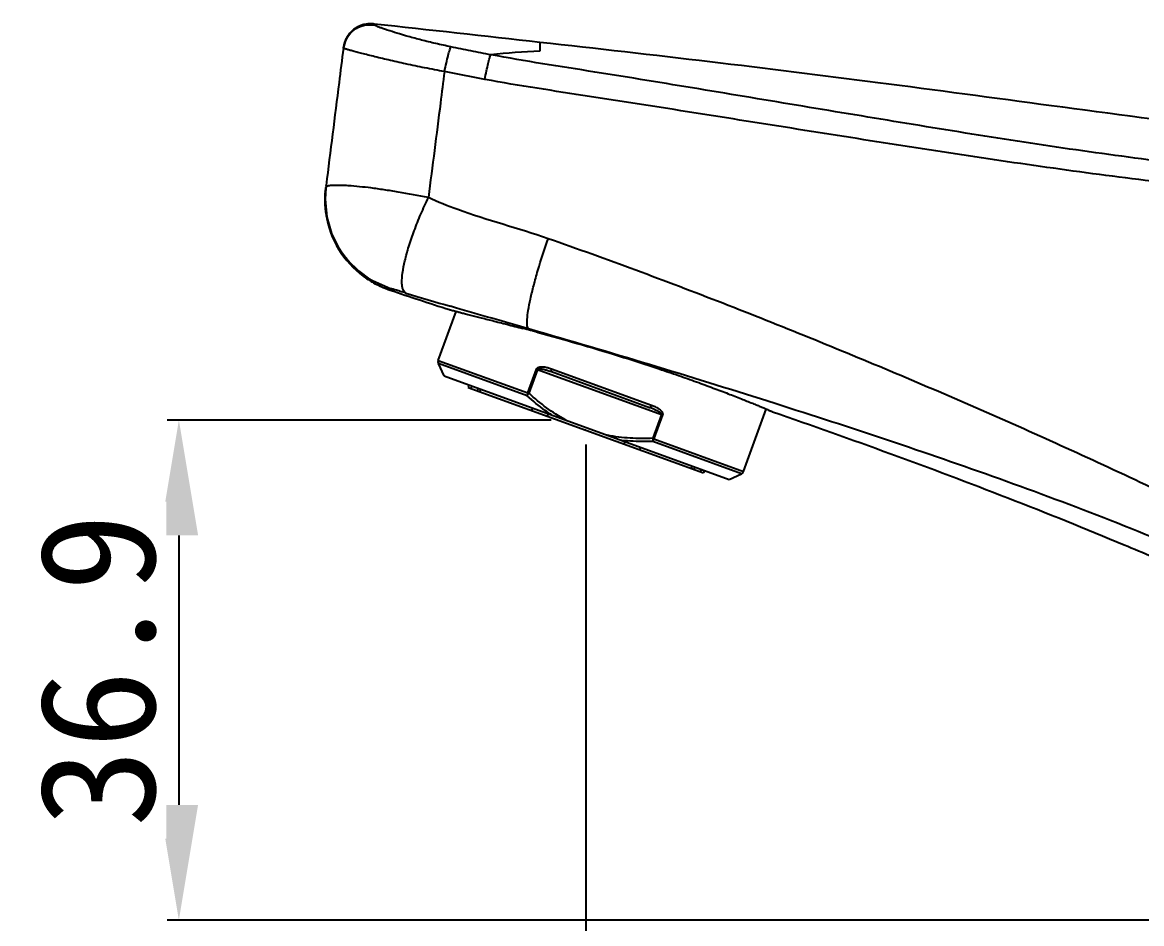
# Model space of a CAD drawing. Header units: millimetres. Extents: x 3495 to 4455, y 26793 to 27144.
# Drawn here: x 3495.2 to 3577.7, y 27005.4 to 27071.9 of the extents above; entities that cross this region are included whole.
import ezdxf

# ---------------------------------------------------------------- set-up
doc = ezdxf.new("R2010")
doc.units = ezdxf.units.MM
doc.styles.get("Standard").update_dxf_attribs({"font": ''})
doc.styles.get('Standard').set_extended_font_data('SimSun')
doc.dimstyles.new('副本 ISO-25-2bei', dxfattribs={"dimscale": 1.7, "dimtxt": 5, "dimasz": 5, "dimexe": 0.5, "dimexo": 0.625, "dimgap": 1, "dimtad": 1, "dimlfac": 0.0393, "dimdsep": 46, "dimtxsty": 'Standard', "dimcen": 2.5, "dimclrd": 1, "dimclre": 1, "dimclrt": 3, "dimadec": 0, "dimazin": 0, "dimtfac": 1, "dimtmove": 0, "dimatfit": 3, "dimfxl": 0, "dimarcsym": 0})

# ---------------------------------------------------------------- blocks, each defined once
blk = doc.blocks.new('*D3')
at = {"color": 1, "lineweight": -2, "transparency": 16777216}
for p, q in [((3534.166, 27042.552), (3505.877, 27042.552)), ((3506.727, 27034.052), (3506.727, 27014.191)), ((3611.575, 27005.691), (3505.877, 27005.691))]:
    blk.add_line(p, q, dxfattribs=at)
at = {"color": 1, "transparency": 16777216}
for points in [[(3505.31, 27034.052), (3508.143, 27034.052), (3506.727, 27042.552)], [(3505.31, 27014.191), (3508.143, 27014.191), (3506.727, 27005.691)]]:
    blk.add_solid(points, dxfattribs=at)
at = {"layer": 'Defpoints', "color": 0, "transparency": 16777216}
for p in [(3535.228, 27042.552), (3506.727, 27005.691), (3612.638, 27005.691)]:
    blk.add_point(p, dxfattribs=at)
at = {"color": 3, "transparency": 16777216, "insert": (3500.777, 27024.121), "char_height": 8.5, "attachment_point": 5, "rotation": 90, "bg_fill": 3, "box_fill_scale": 1.1, "bg_fill_color": 256, "bg_fill_true_color": 13158600, "bg_fill_transparency": 0}
blk.add_mtext('36.9', dxfattribs=at)
blk = doc.blocks.new('*D4')
at = {"color": 1, "lineweight": -2, "transparency": 16777216}
for p, q in [((3536.698, 27040.743), (3536.698, 26981.739)), ((3636.197, 27004.13), (3636.197, 26981.739)), ((3545.198, 26982.589), (3627.697, 26982.589))]:
    blk.add_line(p, q, dxfattribs=at)
at = {"color": 1, "transparency": 16777216}
for points in [[(3545.198, 26984.006), (3545.198, 26981.173), (3536.698, 26982.589)], [(3627.697, 26984.006), (3627.697, 26981.173), (3636.197, 26982.589)]]:
    blk.add_solid(points, dxfattribs=at)
at = {"layer": 'Defpoints', "color": 0, "transparency": 16777216}
for p in [(3536.698, 27041.805), (3636.197, 27005.193), (3636.197, 26982.589)]:
    blk.add_point(p, dxfattribs=at)
at = {"color": 3, "transparency": 16777216, "insert": (3586.447, 26988.539), "char_height": 8.5, "attachment_point": 5, "bg_fill": 3, "box_fill_scale": 1.1, "bg_fill_color": 256, "bg_fill_true_color": 13158600, "bg_fill_transparency": 0}
blk.add_mtext('99.5', dxfattribs=at)

msp = doc.modelspace()

# ---------------------------------------------------------------- linework, layer by layer
for points in [[(3521.046, 27071.743), (3519.965, 27071.858), (3518.99, 27071.087), (3518.854, 27070.009)], [(3519.761, 27071.442), (3519.761, 27071.442), (3519.298, 27071.034), (3519.298, 27071.034)], [(3520.349, 27071.694), (3520.349, 27071.694), (3519.761, 27071.442), (3519.761, 27071.442)], [(3520.385, 27071.703), (3520.385, 27071.703), (3519.79, 27071.459), (3519.79, 27071.459)], [(3521.046, 27071.743), (3521.046, 27071.743), (3520.349, 27071.694), (3520.349, 27071.694)], [(3521.046, 27071.743), (3521.046, 27071.743), (3520.385, 27071.703), (3520.385, 27071.703)], [(3521.111, 27071.735), (3521.111, 27071.735), (3521.046, 27071.743), (3521.046, 27071.743)], [(3533.317, 27070.387), (3529.25, 27070.844), (3525.181, 27071.294), (3521.111, 27071.735)], [(3518.846, 27069.946), (3518.846, 27069.946), (3518.854, 27070.009), (3518.854, 27070.009)], [(3518.854, 27070.008), (3518.851, 27069.987), (3518.848, 27069.966), (3518.846, 27069.946)], [(3518.853, 27070.002), (3518.853, 27070.002), (3518.854, 27070.009), (3518.854, 27070.009)], [(3533.317, 27069.745), (3532.113, 27069.689), (3530.912, 27069.596), (3529.714, 27069.468)], [(3533.317, 27070.387), (3533.317, 27070.387), (3533.317, 27069.745), (3533.317, 27069.745)], [(3529.269, 27067.648), (3528.275, 27067.827), (3527.286, 27068.033), (3526.295, 27068.229)], [(3517.572, 27059.844), (3517.572, 27059.844), (3517.554, 27059.699), (3517.554, 27059.699)], [(3517.572, 27059.843), (3517.572, 27059.843), (3517.574, 27059.855), (3517.574, 27059.855)], [(3517.572, 27059.844), (3517.572, 27059.844), (3517.572, 27059.845), (3517.572, 27059.845)], [(3517.572, 27059.843), (3517.572, 27059.843), (3517.572, 27059.844), (3517.572, 27059.844)], [(3517.511, 27059.277), (3517.49, 27059.003), (3517.486, 27058.729), (3517.499, 27058.456)], [(3517.524, 27059.435), (3517.519, 27059.383), (3517.515, 27059.33), (3517.511, 27059.277)], [(3517.529, 27059.483), (3517.529, 27059.483), (3517.524, 27059.435), (3517.524, 27059.435)], [(3517.534, 27059.534), (3517.533, 27059.517), (3517.531, 27059.5), (3517.529, 27059.483)], [(3517.549, 27059.663), (3517.549, 27059.663), (3517.554, 27059.699), (3517.554, 27059.699)], [(3517.578, 27059.739), (3517.567, 27059.73), (3517.555, 27059.715), (3517.554, 27059.699)], [(3517.499, 27058.456), (3517.511, 27058.166), (3517.542, 27057.877), (3517.59, 27057.59)], [(3517.59, 27057.59), (3517.608, 27057.491), (3517.626, 27057.392), (3517.647, 27057.294)], [(3517.647, 27057.294), (3518.028, 27055.524), (3519.081, 27053.972), (3520.584, 27052.964)], [(3520.584, 27052.964), (3520.689, 27052.894), (3520.796, 27052.826), (3520.905, 27052.762)], [(3520.775, 27052.938), (3520.775, 27052.938), (3520.945, 27052.836), (3520.945, 27052.836)], [(3520.905, 27052.762), (3520.923, 27052.751), (3520.94, 27052.74), (3520.959, 27052.73)], [(3520.999, 27052.804), (3520.999, 27052.804), (3520.945, 27052.836), (3520.945, 27052.836)], [(3520.999, 27052.804), (3520.999, 27052.804), (3520.945, 27052.836), (3520.945, 27052.836)], [(3520.959, 27052.73), (3521.264, 27052.551), (3521.583, 27052.397), (3521.913, 27052.267)], [(3522.315, 27052.227), (3522.315, 27052.227), (3520.999, 27052.804), (3520.999, 27052.804)], [(3521.913, 27052.267), (3521.913, 27052.267), (3522.208, 27052.158), (3522.208, 27052.158)], [(3521.913, 27052.267), (3521.961, 27052.248), (3522.011, 27052.229), (3522.06, 27052.211)], [(3522.06, 27052.211), (3522.079, 27052.204), (3522.097, 27052.197), (3522.116, 27052.191)], [(3522.116, 27052.191), (3522.147, 27052.18), (3522.177, 27052.169), (3522.207, 27052.158)], [(3522.208, 27052.158), (3522.208, 27052.158), (3522.207, 27052.158), (3522.207, 27052.158)], [(3522.207, 27052.158), (3522.207, 27052.158), (3522.284, 27052.133), (3522.284, 27052.133)], [(3522.284, 27052.133), (3523.739, 27051.635), (3525.199, 27051.153), (3526.665, 27050.689)], [(3523.443, 27051.912), (3524.539, 27051.581), (3525.637, 27051.254), (3526.737, 27050.933)], [(3527.1, 27050.826), (3527.1, 27050.826), (3526.737, 27050.933), (3526.737, 27050.933)], [(3532.485, 27049.269), (3530.69, 27049.79), (3528.894, 27050.303), (3527.1, 27050.826)], [(3525.834, 27046.95), (3525.834, 27046.95), (3527.15, 27050.561), (3527.15, 27050.561)], [(3525.834, 27046.95), (3525.834, 27046.95), (3527.15, 27050.561), (3527.15, 27050.561)], [(3533.194, 27049.002), (3532.822, 27049.102), (3532.448, 27049.201), (3532.075, 27049.299)], [(3532.485, 27049.269), (3532.721, 27049.18), (3532.958, 27049.091), (3533.194, 27049.002)], [(3533.211, 27049.058), (3533.211, 27049.058), (3532.485, 27049.269), (3532.485, 27049.269)], [(3550.652, 27043.763), (3544.861, 27045.603), (3539.047, 27047.368), (3533.211, 27049.058)], [(3525.834, 27046.95), (3525.808, 27046.876), (3525.811, 27046.793), (3525.844, 27046.722)], [(3525.834, 27046.95), (3525.834, 27046.95), (3532.443, 27044.546), (3532.443, 27044.546)], [(3526.269, 27045.811), (3526.269, 27045.811), (3525.844, 27046.722), (3525.844, 27046.722)], [(3532.387, 27044.341), (3532.387, 27044.341), (3525.844, 27046.722), (3525.844, 27046.722)], [(3526.269, 27045.811), (3526.269, 27045.811), (3547.264, 27038.172), (3547.264, 27038.172)], [(3532.447, 27044.554), (3532.447, 27044.554), (3533.084, 27046.303), (3533.084, 27046.303)], [(3532.524, 27044.526), (3532.524, 27044.526), (3533.161, 27046.275), (3533.161, 27046.275)], [(3533.084, 27046.303), (3533.084, 27046.303), (3542.36, 27042.928), (3542.36, 27042.928)], [(3534.17, 27046.12), (3534.17, 27046.12), (3541.41, 27043.485), (3541.41, 27043.485)], [(3534.177, 27046.33), (3534.177, 27046.33), (3541.54, 27043.651), (3541.54, 27043.651)], [(3528.097, 27045.146), (3528.097, 27045.146), (3528.029, 27044.959), (3528.029, 27044.959)], [(3528.029, 27044.959), (3528.029, 27044.959), (3545.368, 27038.65), (3545.368, 27038.65)], [(3528.31, 27045.069), (3528.31, 27045.069), (3528.248, 27044.88), (3528.248, 27044.88)], [(3528.733, 27044.703), (3528.733, 27044.703), (3528.796, 27044.891), (3528.796, 27044.891)], [(3528.909, 27044.64), (3528.909, 27044.64), (3528.977, 27044.827), (3528.977, 27044.827)], [(3532.447, 27044.554), (3532.446, 27044.551), (3532.445, 27044.548), (3532.443, 27044.546)], [(3532.443, 27044.546), (3532.465, 27044.532), (3532.486, 27044.518), (3532.509, 27044.505)], [(3532.524, 27044.526), (3532.524, 27044.526), (3532.447, 27044.554), (3532.447, 27044.554)], [(3532.509, 27044.505), (3532.514, 27044.512), (3532.52, 27044.518), (3532.524, 27044.526)], [(3532.771, 27043.446), (3532.771, 27043.446), (3532.708, 27043.257), (3532.708, 27043.257)], [(3548.329, 27038.765), (3548.329, 27038.765), (3550.002, 27043.359), (3550.002, 27043.359)], [(3548.329, 27038.765), (3548.329, 27038.765), (3550.002, 27043.359), (3550.002, 27043.359)], [(3533.881, 27042.83), (3533.881, 27042.83), (3533.949, 27043.017), (3533.949, 27043.017)], [(3542.283, 27042.956), (3542.283, 27042.956), (3541.646, 27041.207), (3541.646, 27041.207)], [(3542.36, 27042.928), (3542.36, 27042.928), (3541.723, 27041.179), (3541.723, 27041.179)], [(3539.572, 27040.971), (3539.572, 27040.971), (3539.504, 27040.784), (3539.504, 27040.784)], [(3548.175, 27038.596), (3548.175, 27038.596), (3541.633, 27040.977), (3541.633, 27040.977)], [(3541.646, 27041.207), (3541.645, 27041.198), (3541.645, 27041.19), (3541.644, 27041.181)], [(3541.644, 27041.181), (3541.67, 27041.177), (3541.695, 27041.173), (3541.721, 27041.17)], [(3541.646, 27041.207), (3541.646, 27041.207), (3541.723, 27041.179), (3541.723, 27041.179)], [(3541.721, 27041.17), (3541.721, 27041.173), (3541.722, 27041.176), (3541.723, 27041.179)], [(3541.721, 27041.17), (3541.721, 27041.17), (3548.329, 27038.765), (3548.329, 27038.765)], [(3540.678, 27040.357), (3540.678, 27040.357), (3540.751, 27040.542), (3540.751, 27040.542)], [(3544.483, 27038.972), (3544.483, 27038.972), (3544.551, 27039.159), (3544.551, 27039.159)], [(3544.731, 27039.094), (3544.731, 27039.094), (3544.658, 27038.909), (3544.658, 27038.909)], [(3545.145, 27038.732), (3545.145, 27038.732), (3545.22, 27038.916), (3545.22, 27038.916)], [(3545.436, 27038.837), (3545.436, 27038.837), (3545.369, 27038.65), (3545.369, 27038.65)], [(3547.264, 27038.172), (3547.264, 27038.172), (3548.175, 27038.596), (3548.175, 27038.596)], [(3548.175, 27038.596), (3548.246, 27038.63), (3548.302, 27038.691), (3548.329, 27038.765)]]:
    msp.add_open_spline(points, degree=3)
for points, knots in [([(3518.854, 27070.008), (3518.895, 27070.261), (3518.985, 27070.51), (3519.119, 27070.731), (3519.119, 27070.731), (3519.254, 27070.952), (3519.431, 27071.146), (3519.639, 27071.299), (3519.639, 27071.299), (3519.847, 27071.453), (3520.084, 27071.565), (3520.335, 27071.629), (3520.335, 27071.629), (3520.586, 27071.692), (3520.85, 27071.706), (3521.104, 27071.67)], [0, 0, 0, 0, 0.25, 0.25, 0.25, 0.25, 0.5, 0.5, 0.5, 0.5, 0.75, 0.75, 0.75, 0.75, 1, 1, 1, 1]), ([(3519.79, 27071.459), (3519.79, 27071.459), (3519.316, 27071.054), (3519.316, 27071.054), (3519.316, 27071.054), (3519.316, 27071.054), (3519.308, 27071.042), (3519.308, 27071.042)], [0, 0, 0, 0, 0.5, 0.5, 0.5, 0.5, 1, 1, 1, 1]), ([(3521.104, 27071.67), (3521.093, 27071.691), (3521.073, 27071.707), (3521.058, 27071.728), (3521.058, 27071.728), (3521.055, 27071.733), (3521.051, 27071.739), (3521.046, 27071.743)], [0, 0, 0, 0, 0.5, 0.5, 0.5, 0.5, 1, 1, 1, 1]), ([(3526.775, 27070.054), (3526.399, 27070.131), (3526.025, 27070.212), (3525.652, 27070.299), (3525.652, 27070.299), (3525.298, 27070.38), (3524.944, 27070.466), (3524.591, 27070.557), (3524.591, 27070.557), (3524.267, 27070.64), (3523.945, 27070.727), (3523.623, 27070.818), (3523.623, 27070.818), (3523.341, 27070.897), (3523.06, 27070.98), (3522.779, 27071.065), (3522.779, 27071.065), (3522.546, 27071.137), (3522.315, 27071.21), (3522.084, 27071.287), (3522.084, 27071.287), (3521.989, 27071.318), (3521.895, 27071.35), (3521.8, 27071.384), (3521.8, 27071.384), (3521.721, 27071.411), (3521.641, 27071.439), (3521.563, 27071.468), (3521.563, 27071.468), (3521.499, 27071.492), (3521.436, 27071.516), (3521.372, 27071.541), (3521.372, 27071.541), (3521.325, 27071.559), (3521.278, 27071.578), (3521.233, 27071.599), (3521.233, 27071.599), (3521.203, 27071.613), (3521.175, 27071.628), (3521.142, 27071.642), (3521.142, 27071.642), (3521.127, 27071.649), (3521.111, 27071.656), (3521.104, 27071.67)], [0, 0, 0, 0, 0.090909, 0.090909, 0.090909, 0.090909, 0.181818, 0.181818, 0.181818, 0.181818, 0.272727, 0.272727, 0.272727, 0.272727, 0.363636, 0.363636, 0.363636, 0.363636, 0.454545, 0.454545, 0.454545, 0.454545, 0.545455, 0.545455, 0.545455, 0.545455, 0.636364, 0.636364, 0.636364, 0.636364, 0.727273, 0.727273, 0.727273, 0.727273, 0.818182, 0.818182, 0.818182, 0.818182, 0.909091, 0.909091, 0.909091, 0.909091, 1, 1, 1, 1]), ([(3519.298, 27071.034), (3519.298, 27071.034), (3519.003, 27070.554), (3519.003, 27070.554), (3519.003, 27070.554), (3519.003, 27070.554), (3518.854, 27070.009), (3518.854, 27070.009)], [0, 0, 0, 0, 0.5, 0.5, 0.5, 0.5, 1, 1, 1, 1]), ([(3519.111, 27070.729), (3519.111, 27070.729), (3519.009, 27070.567), (3519.009, 27070.567), (3519.009, 27070.567), (3519.009, 27070.567), (3519.008, 27070.56), (3519.008, 27070.56)], [0, 0, 0, 0, 0.5, 0.5, 0.5, 0.5, 1, 1, 1, 1]), ([(3518.846, 27069.946), (3518.739, 27069.104), (3518.633, 27068.26), (3518.527, 27067.418), (3518.527, 27067.418), (3518.207, 27064.894), (3517.889, 27062.369), (3517.572, 27059.844)], [0, 0, 0, 0, 0.5, 0.5, 0.5, 0.5, 1, 1, 1, 1]), ([(3526.295, 27068.229), (3525.806, 27068.318), (3525.317, 27068.411), (3524.83, 27068.509), (3524.83, 27068.509), (3524.364, 27068.602), (3523.898, 27068.699), (3523.435, 27068.8), (3523.435, 27068.8), (3523.008, 27068.894), (3522.581, 27068.99), (3522.156, 27069.09), (3522.156, 27069.09), (3521.781, 27069.177), (3521.407, 27069.267), (3521.033, 27069.36), (3521.033, 27069.36), (3520.871, 27069.4), (3520.708, 27069.44), (3520.544, 27069.482), (3520.544, 27069.482), (3520.399, 27069.518), (3520.254, 27069.556), (3520.109, 27069.593), (3520.109, 27069.593), (3519.983, 27069.626), (3519.858, 27069.659), (3519.732, 27069.692), (3519.732, 27069.692), (3519.627, 27069.72), (3519.522, 27069.748), (3519.417, 27069.777), (3519.417, 27069.777), (3519.334, 27069.799), (3519.252, 27069.822), (3519.17, 27069.845), (3519.17, 27069.845), (3519.136, 27069.855), (3519.104, 27069.864), (3519.071, 27069.873), (3519.071, 27069.873), (3519.044, 27069.881), (3519.017, 27069.889), (3518.99, 27069.897), (3518.99, 27069.897), (3518.969, 27069.903), (3518.949, 27069.91), (3518.927, 27069.916), (3518.927, 27069.916), (3518.911, 27069.921), (3518.895, 27069.926), (3518.881, 27069.93), (3518.881, 27069.93), (3518.873, 27069.935), (3518.866, 27069.938), (3518.854, 27069.94), (3518.854, 27069.94), (3518.85, 27069.941), (3518.845, 27069.943), (3518.846, 27069.946)], [0, 0, 0, 0, 0.066667, 0.066667, 0.066667, 0.066667, 0.133333, 0.133333, 0.133333, 0.133333, 0.2, 0.2, 0.2, 0.2, 0.266667, 0.266667, 0.266667, 0.266667, 0.333333, 0.333333, 0.333333, 0.333333, 0.4, 0.4, 0.4, 0.4, 0.466667, 0.466667, 0.466667, 0.466667, 0.533333, 0.533333, 0.533333, 0.533333, 0.6, 0.6, 0.6, 0.6, 0.666667, 0.666667, 0.666667, 0.666667, 0.733333, 0.733333, 0.733333, 0.733333, 0.8, 0.8, 0.8, 0.8, 0.866667, 0.866667, 0.866667, 0.866667, 0.933333, 0.933333, 0.933333, 0.933333, 1, 1, 1, 1]), ([(3518.856, 27070.03), (3518.856, 27070.03), (3518.856, 27070.031), (3518.856, 27070.031), (3518.856, 27070.031), (3518.856, 27070.031), (3518.851, 27069.991), (3518.851, 27069.991), (3518.851, 27069.991), (3518.851, 27069.991), (3518.846, 27069.95), (3518.846, 27069.95)], [0, 0, 0, 0, 0.333333, 0.333333, 0.333333, 0.333333, 0.666667, 0.666667, 0.666667, 0.666667, 1, 1, 1, 1]), ([(3526.295, 27068.229), (3526.339, 27068.444), (3526.384, 27068.658), (3526.433, 27068.872), (3526.433, 27068.872), (3526.476, 27069.058), (3526.521, 27069.244), (3526.569, 27069.429), (3526.569, 27069.429), (3526.605, 27069.567), (3526.642, 27069.704), (3526.687, 27069.839), (3526.687, 27069.839), (3526.702, 27069.884), (3526.718, 27069.929), (3526.736, 27069.973), (3526.736, 27069.973), (3526.747, 27070.001), (3526.758, 27070.029), (3526.775, 27070.054)], [0, 0, 0, 0, 0.2, 0.2, 0.2, 0.2, 0.4, 0.4, 0.4, 0.4, 0.6, 0.6, 0.6, 0.6, 0.8, 0.8, 0.8, 0.8, 1, 1, 1, 1]), ([(3529.714, 27069.468), (3529.222, 27069.557), (3528.731, 27069.652), (3528.241, 27069.751), (3528.241, 27069.751), (3527.752, 27069.851), (3527.263, 27069.955), (3526.775, 27070.054)], [0, 0, 0, 0, 0.5, 0.5, 0.5, 0.5, 1, 1, 1, 1]), ([(3584.288, 27064.055), (3579.854, 27064.516), (3575.437, 27065.115), (3571.019, 27065.71), (3571.019, 27065.71), (3566.754, 27066.284), (3562.49, 27066.857), (3558.223, 27067.409), (3558.223, 27067.409), (3554.102, 27067.942), (3549.978, 27068.456), (3545.852, 27068.948), (3545.852, 27068.948), (3541.675, 27069.445), (3537.497, 27069.92), (3533.317, 27070.387)], [0, 0, 0, 0, 0.25, 0.25, 0.25, 0.25, 0.5, 0.5, 0.5, 0.5, 0.75, 0.75, 0.75, 0.75, 1, 1, 1, 1]), ([(3529.269, 27067.648), (3529.307, 27067.858), (3529.349, 27068.068), (3529.393, 27068.279), (3529.393, 27068.279), (3529.431, 27068.463), (3529.472, 27068.648), (3529.517, 27068.83), (3529.517, 27068.83), (3529.551, 27068.967), (3529.588, 27069.104), (3529.628, 27069.241), (3529.628, 27069.241), (3529.651, 27069.319), (3529.674, 27069.397), (3529.714, 27069.468)], [0, 0, 0, 0, 0.25, 0.25, 0.25, 0.25, 0.5, 0.5, 0.5, 0.5, 0.75, 0.75, 0.75, 0.75, 1, 1, 1, 1]), ([(3591.155, 27060.345), (3589.864, 27060.439), (3588.576, 27060.56), (3587.289, 27060.688), (3587.289, 27060.688), (3586, 27060.816), (3584.712, 27060.951), (3583.426, 27061.094), (3583.426, 27061.094), (3582.139, 27061.238), (3580.852, 27061.389), (3579.567, 27061.548), (3579.567, 27061.548), (3578.282, 27061.709), (3576.999, 27061.876), (3575.716, 27062.051), (3575.716, 27062.051), (3573.15, 27062.401), (3570.589, 27062.779), (3568.03, 27063.175), (3568.03, 27063.175), (3565.472, 27063.571), (3562.917, 27063.985), (3560.362, 27064.405), (3560.362, 27064.405), (3557.807, 27064.825), (3555.254, 27065.251), (3552.701, 27065.676), (3552.701, 27065.676), (3550.147, 27066.102), (3547.593, 27066.527), (3545.04, 27066.949), (3545.04, 27066.949), (3542.486, 27067.371), (3539.931, 27067.79), (3537.375, 27068.196), (3537.375, 27068.196), (3534.818, 27068.604), (3532.259, 27068.998), (3529.714, 27069.468)], [0, 0, 0, 0, 0.1, 0.1, 0.1, 0.1, 0.2, 0.2, 0.2, 0.2, 0.3, 0.3, 0.3, 0.3, 0.4, 0.4, 0.4, 0.4, 0.5, 0.5, 0.5, 0.5, 0.6, 0.6, 0.6, 0.6, 0.7, 0.7, 0.7, 0.7, 0.8, 0.8, 0.8, 0.8, 0.9, 0.9, 0.9, 0.9, 1, 1, 1, 1]), ([(3526.295, 27068.229), (3526.197, 27067.454), (3526.098, 27066.68), (3525.998, 27065.906), (3525.998, 27065.906), (3525.701, 27063.587), (3525.406, 27061.267), (3525.11, 27058.948)], [0, 0, 0, 0, 0.5, 0.5, 0.5, 0.5, 1, 1, 1, 1]), ([(3591.019, 27058.892), (3589.721, 27058.967), (3588.425, 27059.074), (3587.131, 27059.195), (3587.131, 27059.195), (3585.836, 27059.316), (3584.543, 27059.45), (3583.251, 27059.592), (3583.251, 27059.592), (3581.959, 27059.732), (3580.668, 27059.879), (3579.378, 27060.034), (3579.378, 27060.034), (3578.086, 27060.187), (3576.797, 27060.349), (3575.508, 27060.516), (3575.508, 27060.516), (3572.93, 27060.85), (3570.356, 27061.21), (3567.783, 27061.587), (3567.783, 27061.587), (3565.211, 27061.964), (3562.642, 27062.358), (3560.074, 27062.76), (3560.074, 27062.76), (3557.506, 27063.16), (3554.939, 27063.567), (3552.372, 27063.975), (3552.372, 27063.975), (3549.805, 27064.383), (3547.238, 27064.791), (3544.671, 27065.198), (3544.671, 27065.198), (3542.103, 27065.604), (3539.536, 27066.009), (3536.968, 27066.404), (3536.968, 27066.404), (3534.398, 27066.8), (3531.827, 27067.187), (3529.269, 27067.648)], [0, 0, 0, 0, 0.1, 0.1, 0.1, 0.1, 0.2, 0.2, 0.2, 0.2, 0.3, 0.3, 0.3, 0.3, 0.4, 0.4, 0.4, 0.4, 0.5, 0.5, 0.5, 0.5, 0.6, 0.6, 0.6, 0.6, 0.7, 0.7, 0.7, 0.7, 0.8, 0.8, 0.8, 0.8, 0.9, 0.9, 0.9, 0.9, 1, 1, 1, 1]), ([(3518.07, 27059.838), (3517.962, 27059.832), (3517.854, 27059.823), (3517.747, 27059.802), (3517.747, 27059.802), (3517.712, 27059.795), (3517.677, 27059.787), (3517.643, 27059.774), (3517.643, 27059.774), (3517.62, 27059.766), (3517.598, 27059.755), (3517.578, 27059.739)], [0, 0, 0, 0, 0.333333, 0.333333, 0.333333, 0.333333, 0.666667, 0.666667, 0.666667, 0.666667, 1, 1, 1, 1]), ([(3525.11, 27058.948), (3524.371, 27059.087), (3523.632, 27059.228), (3522.891, 27059.351), (3522.891, 27059.351), (3522.543, 27059.41), (3522.194, 27059.464), (3521.845, 27059.516), (3521.845, 27059.516), (3521.52, 27059.564), (3521.195, 27059.611), (3520.869, 27059.652), (3520.869, 27059.652), (3520.318, 27059.722), (3519.765, 27059.779), (3519.21, 27059.817), (3519.21, 27059.817), (3518.83, 27059.843), (3518.449, 27059.861), (3518.07, 27059.838)], [0, 0, 0, 0, 0.2, 0.2, 0.2, 0.2, 0.4, 0.4, 0.4, 0.4, 0.6, 0.6, 0.6, 0.6, 0.8, 0.8, 0.8, 0.8, 1, 1, 1, 1]), ([(3520.945, 27052.836), (3520.367, 27053.172), (3519.836, 27053.597), (3519.377, 27054.089), (3519.377, 27054.089), (3518.917, 27054.581), (3518.529, 27055.14), (3518.23, 27055.743), (3518.23, 27055.743), (3517.93, 27056.346), (3517.717, 27056.993), (3517.602, 27057.656), (3517.602, 27057.656), (3517.487, 27058.319), (3517.469, 27058.998), (3517.549, 27059.663)], [0, 0, 0, 0, 0.25, 0.25, 0.25, 0.25, 0.5, 0.5, 0.5, 0.5, 0.75, 0.75, 0.75, 0.75, 1, 1, 1, 1]), ([(3517.549, 27059.663), (3517.549, 27059.663), (3517.5, 27058.823), (3517.5, 27058.823), (3517.5, 27058.823), (3517.5, 27058.823), (3517.628, 27057.502), (3517.628, 27057.502), (3517.628, 27057.502), (3517.628, 27057.502), (3517.981, 27056.291), (3517.981, 27056.291), (3517.981, 27056.291), (3517.981, 27056.291), (3518.515, 27055.217), (3518.515, 27055.217), (3518.515, 27055.217), (3518.515, 27055.217), (3519.185, 27054.298), (3519.185, 27054.298), (3519.185, 27054.298), (3519.185, 27054.298), (3519.954, 27053.536), (3519.954, 27053.536), (3519.954, 27053.536), (3519.954, 27053.536), (3520.775, 27052.938), (3520.775, 27052.938)], [0, 0, 0, 0, 0.142857, 0.142857, 0.142857, 0.142857, 0.285714, 0.285714, 0.285714, 0.285714, 0.428571, 0.428571, 0.428571, 0.428571, 0.571429, 0.571429, 0.571429, 0.571429, 0.714286, 0.714286, 0.714286, 0.714286, 0.857143, 0.857143, 0.857143, 0.857143, 1, 1, 1, 1]), ([(3517.527, 27059.356), (3517.527, 27059.361), (3517.523, 27059.366), (3517.517, 27059.366), (3517.517, 27059.366), (3517.512, 27059.366), (3517.507, 27059.361), (3517.507, 27059.356), (3517.507, 27059.356), (3517.507, 27059.351), (3517.512, 27059.346), (3517.517, 27059.346), (3517.517, 27059.346), (3517.523, 27059.346), (3517.527, 27059.351), (3517.527, 27059.356)], [0, 0, 0, 0, 0.25, 0.25, 0.25, 0.25, 0.5, 0.5, 0.5, 0.5, 0.75, 0.75, 0.75, 0.75, 1, 1, 1, 1]), ([(3523.443, 27051.912), (3523.345, 27051.961), (3523.28, 27052.065), (3523.239, 27052.17), (3523.239, 27052.17), (3523.212, 27052.242), (3523.195, 27052.315), (3523.185, 27052.389), (3523.185, 27052.389), (3523.17, 27052.481), (3523.163, 27052.574), (3523.16, 27052.667), (3523.16, 27052.667), (3523.154, 27052.906), (3523.175, 27053.145), (3523.209, 27053.382), (3523.209, 27053.382), (3523.251, 27053.686), (3523.311, 27053.986), (3523.381, 27054.285), (3523.381, 27054.285), (3523.465, 27054.639), (3523.563, 27054.991), (3523.672, 27055.339), (3523.672, 27055.339), (3523.794, 27055.73), (3523.927, 27056.116), (3524.069, 27056.5), (3524.069, 27056.5), (3524.221, 27056.91), (3524.383, 27057.317), (3524.555, 27057.72), (3524.555, 27057.72), (3524.73, 27058.133), (3524.915, 27058.542), (3525.109, 27058.948)], [0, 0, 0, 0, 0.111111, 0.111111, 0.111111, 0.111111, 0.222222, 0.222222, 0.222222, 0.222222, 0.333333, 0.333333, 0.333333, 0.333333, 0.444444, 0.444444, 0.444444, 0.444444, 0.555556, 0.555556, 0.555556, 0.555556, 0.666667, 0.666667, 0.666667, 0.666667, 0.777778, 0.777778, 0.777778, 0.777778, 0.888889, 0.888889, 0.888889, 0.888889, 1, 1, 1, 1]), ([(3533.931, 27055.916), (3531.73, 27056.688), (3529.46, 27057.26), (3527.267, 27058.059), (3527.267, 27058.059), (3526.536, 27058.325), (3525.814, 27058.617), (3525.11, 27058.948)], [0, 0, 0, 0, 0.5, 0.5, 0.5, 0.5, 1, 1, 1, 1]), ([(3532.484, 27049.269), (3532.458, 27049.292), (3532.441, 27049.324), (3532.428, 27049.357), (3532.428, 27049.357), (3532.409, 27049.403), (3532.399, 27049.452), (3532.393, 27049.501), (3532.393, 27049.501), (3532.371, 27049.652), (3532.375, 27049.806), (3532.386, 27049.959), (3532.386, 27049.959), (3532.402, 27050.182), (3532.431, 27050.404), (3532.466, 27050.624), (3532.466, 27050.624), (3532.511, 27050.907), (3532.567, 27051.189), (3532.628, 27051.47), (3532.628, 27051.47), (3532.701, 27051.802), (3532.781, 27052.133), (3532.866, 27052.462), (3532.866, 27052.462), (3532.963, 27052.831), (3533.065, 27053.198), (3533.172, 27053.563), (3533.172, 27053.563), (3533.404, 27054.354), (3533.659, 27055.138), (3533.933, 27055.915)], [0, 0, 0, 0, 0.125, 0.125, 0.125, 0.125, 0.25, 0.25, 0.25, 0.25, 0.375, 0.375, 0.375, 0.375, 0.5, 0.5, 0.5, 0.5, 0.625, 0.625, 0.625, 0.625, 0.75, 0.75, 0.75, 0.75, 0.875, 0.875, 0.875, 0.875, 1, 1, 1, 1]), ([(3584.511, 27034.577), (3580.414, 27036.626), (3576.271, 27038.585), (3572.1, 27040.482), (3572.1, 27040.482), (3567.934, 27042.377), (3563.737, 27044.211), (3559.519, 27045.989), (3559.519, 27045.989), (3557.41, 27046.877), (3555.296, 27047.752), (3553.177, 27048.613), (3553.177, 27048.613), (3551.057, 27049.474), (3548.932, 27050.322), (3546.801, 27051.152), (3546.801, 27051.152), (3544.67, 27051.983), (3542.532, 27052.796), (3540.388, 27053.59), (3540.388, 27053.59), (3538.242, 27054.384), (3536.089, 27055.159), (3533.931, 27055.916)], [0, 0, 0, 0, 0.166667, 0.166667, 0.166667, 0.166667, 0.333333, 0.333333, 0.333333, 0.333333, 0.5, 0.5, 0.5, 0.5, 0.666667, 0.666667, 0.666667, 0.666667, 0.833333, 0.833333, 0.833333, 0.833333, 1, 1, 1, 1]), ([(3521.913, 27052.267), (3521.913, 27052.267), (3522.142, 27052.182), (3522.142, 27052.182), (3522.142, 27052.182), (3522.142, 27052.182), (3522.208, 27052.158), (3522.208, 27052.158)], [0, 0, 0, 0, 0.5, 0.5, 0.5, 0.5, 1, 1, 1, 1]), ([(3522.315, 27052.227), (3522.333, 27052.217), (3522.35, 27052.206), (3522.367, 27052.195), (3522.367, 27052.195), (3522.379, 27052.187), (3522.389, 27052.179), (3522.399, 27052.171), (3522.399, 27052.171), (3522.407, 27052.165), (3522.413, 27052.159), (3522.42, 27052.153), (3522.42, 27052.153), (3522.425, 27052.149), (3522.429, 27052.146), (3522.433, 27052.14), (3522.433, 27052.14), (3522.433, 27052.137), (3522.434, 27052.133), (3522.433, 27052.131), (3522.433, 27052.131), (3522.432, 27052.128), (3522.428, 27052.127), (3522.424, 27052.126), (3522.424, 27052.126), (3522.419, 27052.124), (3522.413, 27052.123), (3522.409, 27052.123), (3522.409, 27052.123), (3522.401, 27052.123), (3522.394, 27052.123), (3522.386, 27052.124), (3522.386, 27052.124), (3522.368, 27052.126), (3522.35, 27052.128), (3522.331, 27052.132), (3522.331, 27052.132), (3522.312, 27052.135), (3522.293, 27052.139), (3522.274, 27052.143), (3522.274, 27052.143), (3522.251, 27052.148), (3522.23, 27052.152), (3522.208, 27052.158)], [0, 0, 0, 0, 0.090909, 0.090909, 0.090909, 0.090909, 0.181818, 0.181818, 0.181818, 0.181818, 0.272727, 0.272727, 0.272727, 0.272727, 0.363636, 0.363636, 0.363636, 0.363636, 0.454545, 0.454545, 0.454545, 0.454545, 0.545455, 0.545455, 0.545455, 0.545455, 0.636364, 0.636364, 0.636364, 0.636364, 0.727273, 0.727273, 0.727273, 0.727273, 0.818182, 0.818182, 0.818182, 0.818182, 0.909091, 0.909091, 0.909091, 0.909091, 1, 1, 1, 1]), ([(3523.443, 27051.912), (3523.307, 27051.953), (3523.179, 27051.991), (3523.033, 27052.034), (3523.033, 27052.034), (3522.906, 27052.071), (3522.765, 27052.112), (3522.674, 27052.138), (3522.674, 27052.138), (3522.605, 27052.158), (3522.563, 27052.17), (3522.404, 27052.212), (3522.404, 27052.212), (3522.353, 27052.226), (3522.29, 27052.242), (3522.315, 27052.227)], [0, 0, 0, 0, 0.25, 0.25, 0.25, 0.25, 0.5, 0.5, 0.5, 0.5, 0.75, 0.75, 0.75, 0.75, 1, 1, 1, 1]), ([(3526.665, 27050.689), (3526.666, 27050.691), (3526.669, 27050.689), (3526.671, 27050.688), (3526.671, 27050.688), (3526.678, 27050.684), (3526.683, 27050.684), (3526.688, 27050.683), (3526.688, 27050.683), (3526.697, 27050.682), (3526.707, 27050.679), (3526.717, 27050.675), (3526.717, 27050.675), (3526.73, 27050.671), (3526.743, 27050.668), (3526.757, 27050.664), (3526.757, 27050.664), (3526.774, 27050.66), (3526.791, 27050.656), (3526.808, 27050.651), (3526.808, 27050.651), (3526.829, 27050.645), (3526.85, 27050.64), (3526.871, 27050.634), (3526.871, 27050.634), (3526.924, 27050.62), (3526.977, 27050.607), (3527.03, 27050.593), (3527.03, 27050.593), (3527.098, 27050.575), (3527.166, 27050.557), (3527.234, 27050.539), (3527.234, 27050.539), (3527.317, 27050.517), (3527.399, 27050.496), (3527.481, 27050.474), (3527.481, 27050.474), (3527.578, 27050.449), (3527.675, 27050.424), (3527.772, 27050.399), (3527.772, 27050.399), (3527.882, 27050.37), (3527.993, 27050.341), (3528.103, 27050.313), (3528.103, 27050.313), (3528.364, 27050.246), (3528.626, 27050.178), (3528.888, 27050.113), (3528.888, 27050.113), (3529.199, 27050.034), (3529.51, 27049.955), (3529.822, 27049.876), (3529.822, 27049.876), (3530.177, 27049.786), (3530.534, 27049.696), (3530.89, 27049.605), (3530.89, 27049.605), (3531.285, 27049.504), (3531.681, 27049.402), (3532.075, 27049.299)], [0, 0, 0, 0, 0.066667, 0.066667, 0.066667, 0.066667, 0.133333, 0.133333, 0.133333, 0.133333, 0.2, 0.2, 0.2, 0.2, 0.266667, 0.266667, 0.266667, 0.266667, 0.333333, 0.333333, 0.333333, 0.333333, 0.4, 0.4, 0.4, 0.4, 0.466667, 0.466667, 0.466667, 0.466667, 0.533333, 0.533333, 0.533333, 0.533333, 0.6, 0.6, 0.6, 0.6, 0.666667, 0.666667, 0.666667, 0.666667, 0.733333, 0.733333, 0.733333, 0.733333, 0.8, 0.8, 0.8, 0.8, 0.866667, 0.866667, 0.866667, 0.866667, 0.933333, 0.933333, 0.933333, 0.933333, 1, 1, 1, 1]), ([(3533.194, 27049.002), (3534.158, 27048.742), (3535.12, 27048.474), (3536.078, 27048.197), (3536.078, 27048.197), (3537.095, 27047.903), (3538.108, 27047.6), (3539.118, 27047.286), (3539.118, 27047.286), (3540.12, 27046.974), (3541.118, 27046.653), (3542.113, 27046.32), (3542.113, 27046.32), (3542.587, 27046.161), (3543.061, 27046), (3543.532, 27045.835), (3543.532, 27045.835), (3543.979, 27045.681), (3544.424, 27045.523), (3544.868, 27045.363), (3544.868, 27045.363), (3545.279, 27045.215), (3545.689, 27045.064), (3546.099, 27044.911), (3546.099, 27044.911), (3546.468, 27044.773), (3546.837, 27044.634), (3547.205, 27044.492), (3547.205, 27044.492), (3547.527, 27044.367), (3547.849, 27044.241), (3548.17, 27044.113), (3548.17, 27044.113), (3548.441, 27044.006), (3548.71, 27043.897), (3548.979, 27043.786), (3548.979, 27043.786), (3549.094, 27043.74), (3549.208, 27043.693), (3549.321, 27043.646), (3549.321, 27043.646), (3549.421, 27043.604), (3549.521, 27043.563), (3549.62, 27043.521), (3549.62, 27043.521), (3549.706, 27043.485), (3549.791, 27043.45), (3549.876, 27043.414), (3549.876, 27043.414), (3549.945, 27043.384), (3550.016, 27043.355), (3550.086, 27043.325), (3550.086, 27043.325), (3550.141, 27043.301), (3550.195, 27043.278), (3550.249, 27043.254), (3550.249, 27043.254), (3550.271, 27043.245), (3550.293, 27043.236), (3550.314, 27043.227), (3550.314, 27043.227), (3550.332, 27043.22), (3550.349, 27043.211), (3550.367, 27043.204), (3550.367, 27043.204), (3550.381, 27043.199), (3550.394, 27043.193), (3550.408, 27043.186), (3550.408, 27043.186), (3550.418, 27043.181), (3550.429, 27043.176), (3550.437, 27043.174), (3550.437, 27043.174), (3550.443, 27043.172), (3550.448, 27043.172), (3550.456, 27043.166), (3550.456, 27043.166), (3550.458, 27043.164), (3550.461, 27043.161), (3550.461, 27043.163)], [0, 0, 0, 0, 0.05, 0.05, 0.05, 0.05, 0.1, 0.1, 0.1, 0.1, 0.15, 0.15, 0.15, 0.15, 0.2, 0.2, 0.2, 0.2, 0.25, 0.25, 0.25, 0.25, 0.3, 0.3, 0.3, 0.3, 0.35, 0.35, 0.35, 0.35, 0.4, 0.4, 0.4, 0.4, 0.45, 0.45, 0.45, 0.45, 0.5, 0.5, 0.5, 0.5, 0.55, 0.55, 0.55, 0.55, 0.6, 0.6, 0.6, 0.6, 0.65, 0.65, 0.65, 0.65, 0.7, 0.7, 0.7, 0.7, 0.75, 0.75, 0.75, 0.75, 0.8, 0.8, 0.8, 0.8, 0.85, 0.85, 0.85, 0.85, 0.9, 0.9, 0.9, 0.9, 0.95, 0.95, 0.95, 0.95, 1, 1, 1, 1]), ([(3533.084, 27046.303), (3533.093, 27046.327), (3533.107, 27046.35), (3533.125, 27046.368), (3533.125, 27046.368), (3533.142, 27046.387), (3533.163, 27046.402), (3533.184, 27046.414), (3533.184, 27046.414), (3533.206, 27046.427), (3533.228, 27046.436), (3533.253, 27046.444), (3533.253, 27046.444), (3533.275, 27046.452), (3533.299, 27046.458), (3533.323, 27046.463), (3533.323, 27046.463), (3533.371, 27046.472), (3533.419, 27046.476), (3533.468, 27046.476), (3533.468, 27046.476), (3533.516, 27046.477), (3533.564, 27046.474), (3533.612, 27046.469), (3533.612, 27046.469), (3533.661, 27046.464), (3533.708, 27046.457), (3533.755, 27046.448), (3533.755, 27046.448), (3533.803, 27046.439), (3533.851, 27046.428), (3533.897, 27046.417), (3533.897, 27046.417), (3533.992, 27046.393), (3534.085, 27046.363), (3534.177, 27046.33)], [0, 0, 0, 0, 0.111111, 0.111111, 0.111111, 0.111111, 0.222222, 0.222222, 0.222222, 0.222222, 0.333333, 0.333333, 0.333333, 0.333333, 0.444444, 0.444444, 0.444444, 0.444444, 0.555556, 0.555556, 0.555556, 0.555556, 0.666667, 0.666667, 0.666667, 0.666667, 0.777778, 0.777778, 0.777778, 0.777778, 0.888889, 0.888889, 0.888889, 0.888889, 1, 1, 1, 1]), ([(3533.161, 27046.275), (3533.165, 27046.286), (3533.173, 27046.294), (3533.182, 27046.301), (3533.182, 27046.301), (3533.191, 27046.307), (3533.201, 27046.311), (3533.212, 27046.315), (3533.212, 27046.315), (3533.223, 27046.318), (3533.233, 27046.32), (3533.244, 27046.322), (3533.244, 27046.322), (3533.255, 27046.324), (3533.266, 27046.325), (3533.277, 27046.326), (3533.277, 27046.326), (3533.298, 27046.328), (3533.321, 27046.328), (3533.342, 27046.327), (3533.342, 27046.327), (3533.364, 27046.326), (3533.386, 27046.325), (3533.408, 27046.322), (3533.408, 27046.322), (3533.451, 27046.318), (3533.494, 27046.311), (3533.538, 27046.303), (3533.538, 27046.303), (3533.581, 27046.296), (3533.624, 27046.286), (3533.666, 27046.276), (3533.666, 27046.276), (3533.709, 27046.266), (3533.751, 27046.254), (3533.793, 27046.242), (3533.793, 27046.242), (3533.836, 27046.231), (3533.878, 27046.218), (3533.92, 27046.205), (3533.92, 27046.205), (3534.004, 27046.178), (3534.088, 27046.15), (3534.17, 27046.12)], [0, 0, 0, 0, 0.090909, 0.090909, 0.090909, 0.090909, 0.181818, 0.181818, 0.181818, 0.181818, 0.272727, 0.272727, 0.272727, 0.272727, 0.363636, 0.363636, 0.363636, 0.363636, 0.454545, 0.454545, 0.454545, 0.454545, 0.545455, 0.545455, 0.545455, 0.545455, 0.636364, 0.636364, 0.636364, 0.636364, 0.727273, 0.727273, 0.727273, 0.727273, 0.818182, 0.818182, 0.818182, 0.818182, 0.909091, 0.909091, 0.909091, 0.909091, 1, 1, 1, 1]), ([(3534.177, 27046.33), (3534.168, 27046.306), (3534.161, 27046.281), (3534.156, 27046.256), (3534.156, 27046.256), (3534.151, 27046.235), (3534.147, 27046.212), (3534.147, 27046.191), (3534.147, 27046.191), (3534.147, 27046.182), (3534.147, 27046.173), (3534.147, 27046.164), (3534.147, 27046.164), (3534.148, 27046.157), (3534.149, 27046.15), (3534.152, 27046.143), (3534.152, 27046.143), (3534.155, 27046.134), (3534.161, 27046.124), (3534.17, 27046.12)], [0, 0, 0, 0, 0.2, 0.2, 0.2, 0.2, 0.4, 0.4, 0.4, 0.4, 0.6, 0.6, 0.6, 0.6, 0.8, 0.8, 0.8, 0.8, 1, 1, 1, 1]), ([(3532.443, 27044.546), (3532.427, 27044.511), (3532.415, 27044.475), (3532.404, 27044.438), (3532.404, 27044.438), (3532.396, 27044.406), (3532.389, 27044.374), (3532.387, 27044.341)], [0, 0, 0, 0, 0.5, 0.5, 0.5, 0.5, 1, 1, 1, 1]), ([(3532.387, 27044.341), (3532.403, 27044.366), (3532.422, 27044.391), (3532.44, 27044.416), (3532.44, 27044.416), (3532.462, 27044.446), (3532.486, 27044.476), (3532.509, 27044.505)], [0, 0, 0, 0, 0.5, 0.5, 0.5, 0.5, 1, 1, 1, 1]), ([(3534.183, 27042.932), (3534.024, 27043.037), (3533.868, 27043.146), (3533.715, 27043.258), (3533.715, 27043.258), (3533.252, 27043.593), (3532.811, 27043.957), (3532.387, 27044.341)], [0, 0, 0, 0, 0.5, 0.5, 0.5, 0.5, 1, 1, 1, 1]), ([(3535.228, 27042.552), (3534.737, 27042.82), (3534.267, 27043.124), (3533.817, 27043.456), (3533.817, 27043.456), (3533.366, 27043.788), (3532.936, 27044.148), (3532.524, 27044.526)], [0, 0, 0, 0, 0.5, 0.5, 0.5, 0.5, 1, 1, 1, 1]), ([(3541.54, 27043.651), (3541.531, 27043.627), (3541.521, 27043.603), (3541.509, 27043.581), (3541.509, 27043.581), (3541.498, 27043.561), (3541.488, 27043.542), (3541.474, 27043.524), (3541.474, 27043.524), (3541.468, 27043.518), (3541.462, 27043.511), (3541.456, 27043.505), (3541.456, 27043.505), (3541.45, 27043.5), (3541.445, 27043.495), (3541.439, 27043.491), (3541.439, 27043.491), (3541.43, 27043.486), (3541.419, 27043.482), (3541.41, 27043.485)], [0, 0, 0, 0, 0.2, 0.2, 0.2, 0.2, 0.4, 0.4, 0.4, 0.4, 0.6, 0.6, 0.6, 0.6, 0.8, 0.8, 0.8, 0.8, 1, 1, 1, 1]), ([(3541.41, 27043.485), (3541.493, 27043.456), (3541.575, 27043.424), (3541.656, 27043.39), (3541.656, 27043.39), (3541.697, 27043.373), (3541.737, 27043.356), (3541.777, 27043.338), (3541.777, 27043.338), (3541.817, 27043.319), (3541.857, 27043.301), (3541.896, 27043.281), (3541.896, 27043.281), (3541.935, 27043.262), (3541.974, 27043.241), (3542.012, 27043.22), (3542.012, 27043.22), (3542.05, 27043.198), (3542.088, 27043.176), (3542.124, 27043.151), (3542.124, 27043.151), (3542.142, 27043.139), (3542.16, 27043.126), (3542.177, 27043.112), (3542.177, 27043.112), (3542.195, 27043.099), (3542.211, 27043.085), (3542.227, 27043.07), (3542.227, 27043.07), (3542.235, 27043.062), (3542.242, 27043.054), (3542.25, 27043.046), (3542.25, 27043.046), (3542.257, 27043.038), (3542.264, 27043.028), (3542.27, 27043.019), (3542.27, 27043.019), (3542.275, 27043.01), (3542.28, 27043), (3542.283, 27042.989), (3542.283, 27042.989), (3542.286, 27042.979), (3542.286, 27042.966), (3542.283, 27042.956)], [0, 0, 0, 0, 0.090909, 0.090909, 0.090909, 0.090909, 0.181818, 0.181818, 0.181818, 0.181818, 0.272727, 0.272727, 0.272727, 0.272727, 0.363636, 0.363636, 0.363636, 0.363636, 0.454545, 0.454545, 0.454545, 0.454545, 0.545455, 0.545455, 0.545455, 0.545455, 0.636364, 0.636364, 0.636364, 0.636364, 0.727273, 0.727273, 0.727273, 0.727273, 0.818182, 0.818182, 0.818182, 0.818182, 0.909091, 0.909091, 0.909091, 0.909091, 1, 1, 1, 1]), ([(3541.54, 27043.651), (3541.631, 27043.618), (3541.722, 27043.58), (3541.81, 27043.538), (3541.81, 27043.538), (3541.853, 27043.517), (3541.896, 27043.495), (3541.939, 27043.47), (3541.939, 27043.47), (3541.981, 27043.447), (3542.022, 27043.421), (3542.062, 27043.395), (3542.062, 27043.395), (3542.102, 27043.367), (3542.141, 27043.338), (3542.177, 27043.307), (3542.177, 27043.307), (3542.214, 27043.275), (3542.249, 27043.241), (3542.279, 27043.204), (3542.279, 27043.204), (3542.294, 27043.185), (3542.309, 27043.165), (3542.322, 27043.144), (3542.322, 27043.144), (3542.334, 27043.123), (3542.346, 27043.101), (3542.354, 27043.077), (3542.354, 27043.077), (3542.363, 27043.054), (3542.369, 27043.029), (3542.371, 27043.004), (3542.371, 27043.004), (3542.372, 27042.979), (3542.368, 27042.952), (3542.36, 27042.928)], [0, 0, 0, 0, 0.111111, 0.111111, 0.111111, 0.111111, 0.222222, 0.222222, 0.222222, 0.222222, 0.333333, 0.333333, 0.333333, 0.333333, 0.444444, 0.444444, 0.444444, 0.444444, 0.555556, 0.555556, 0.555556, 0.555556, 0.666667, 0.666667, 0.666667, 0.666667, 0.777778, 0.777778, 0.777778, 0.777778, 0.888889, 0.888889, 0.888889, 0.888889, 1, 1, 1, 1]), ([(3583.454, 27031.799), (3578.11, 27034.13), (3572.67, 27036.237), (3567.182, 27038.208), (3567.182, 27038.208), (3561.709, 27040.173), (3556.191, 27042.002), (3550.652, 27043.763)], [0, 0, 0, 0, 0.5, 0.5, 0.5, 0.5, 1, 1, 1, 1]), ([(3550.461, 27043.163), (3553.373, 27042.161), (3556.275, 27041.129), (3559.167, 27040.07), (3559.167, 27040.07), (3562.056, 27039.014), (3564.935, 27037.93), (3567.801, 27036.815), (3567.801, 27036.815), (3570.668, 27035.7), (3573.523, 27034.553), (3576.36, 27033.364), (3576.36, 27033.364), (3577.781, 27032.768), (3579.197, 27032.162), (3580.608, 27031.543), (3580.608, 27031.543), (3582.022, 27030.923), (3583.431, 27030.292), (3584.836, 27029.648), (3584.836, 27029.648), (3586.243, 27029.004), (3587.647, 27028.347), (3589.039, 27027.669), (3589.039, 27027.669), (3590.432, 27026.992), (3591.814, 27026.292), (3593.178, 27025.556), (3593.178, 27025.556), (3594.537, 27024.823), (3595.878, 27024.054), (3597.188, 27023.235), (3597.188, 27023.235), (3598.494, 27022.419), (3599.77, 27021.553), (3601.003, 27020.629), (3601.003, 27020.629), (3602.24, 27019.702), (3603.432, 27018.715), (3604.562, 27017.66), (3604.562, 27017.66), (3605.695, 27016.601), (3606.766, 27015.473), (3607.744, 27014.268), (3607.744, 27014.268), (3608.722, 27013.06), (3609.606, 27011.774), (3610.353, 27010.409), (3610.353, 27010.409), (3611.109, 27009.026), (3611.724, 27007.562), (3612.158, 27006.052)], [0, 0, 0, 0, 0.076923, 0.076923, 0.076923, 0.076923, 0.153846, 0.153846, 0.153846, 0.153846, 0.230769, 0.230769, 0.230769, 0.230769, 0.307692, 0.307692, 0.307692, 0.307692, 0.384615, 0.384615, 0.384615, 0.384615, 0.461538, 0.461538, 0.461538, 0.461538, 0.538462, 0.538462, 0.538462, 0.538462, 0.615385, 0.615385, 0.615385, 0.615385, 0.692308, 0.692308, 0.692308, 0.692308, 0.769231, 0.769231, 0.769231, 0.769231, 0.846154, 0.846154, 0.846154, 0.846154, 0.923077, 0.923077, 0.923077, 0.923077, 1, 1, 1, 1]), ([(3536.708, 27041.805), (3536.708, 27041.81), (3536.704, 27041.814), (3536.698, 27041.814), (3536.698, 27041.814), (3536.693, 27041.814), (3536.688, 27041.81), (3536.688, 27041.805), (3536.688, 27041.805), (3536.688, 27041.8), (3536.693, 27041.795), (3536.698, 27041.795), (3536.698, 27041.795), (3536.704, 27041.795), (3536.708, 27041.8), (3536.708, 27041.805)], [0, 0, 0, 0, 0.25, 0.25, 0.25, 0.25, 0.5, 0.5, 0.5, 0.5, 0.75, 0.75, 0.75, 0.75, 1, 1, 1, 1]), ([(3536.708, 27041.805), (3536.708, 27041.81), (3536.704, 27041.814), (3536.698, 27041.814), (3536.698, 27041.814), (3536.693, 27041.814), (3536.688, 27041.81), (3536.688, 27041.805), (3536.688, 27041.805), (3536.688, 27041.8), (3536.693, 27041.795), (3536.698, 27041.795), (3536.698, 27041.795), (3536.704, 27041.795), (3536.708, 27041.8), (3536.708, 27041.805)], [0, 0, 0, 0, 0.25, 0.25, 0.25, 0.25, 0.5, 0.5, 0.5, 0.5, 0.75, 0.75, 0.75, 0.75, 1, 1, 1, 1]), ([(3541.646, 27041.207), (3541.087, 27041.181), (3540.527, 27041.183), (3539.969, 27041.218), (3539.969, 27041.218), (3539.41, 27041.253), (3538.853, 27041.322), (3538.305, 27041.432)], [0, 0, 0, 0, 0.5, 0.5, 0.5, 0.5, 1, 1, 1, 1]), ([(3541.633, 27040.977), (3541.443, 27040.969), (3541.252, 27040.965), (3541.061, 27040.964), (3541.061, 27040.964), (3540.491, 27040.962), (3539.917, 27040.988), (3539.35, 27041.052)], [0, 0, 0, 0, 0.5, 0.5, 0.5, 0.5, 1, 1, 1, 1]), ([(3541.644, 27041.181), (3541.643, 27041.143), (3541.642, 27041.106), (3541.64, 27041.068), (3541.64, 27041.068), (3541.638, 27041.038), (3541.636, 27041.008), (3541.632, 27040.977)], [0, 0, 0, 0, 0.5, 0.5, 0.5, 0.5, 1, 1, 1, 1]), ([(3541.632, 27040.977), (3541.651, 27041.004), (3541.667, 27041.033), (3541.681, 27041.063), (3541.681, 27041.063), (3541.697, 27041.097), (3541.71, 27041.133), (3541.721, 27041.17)], [0, 0, 0, 0, 0.5, 0.5, 0.5, 0.5, 1, 1, 1, 1])]:
    msp.add_open_spline(points, degree=3, knots=knots)

# ---------------------------------------------------------------- next in the draw order: dimensions: what is measured, and where the dimension line sits
dim = msp.add_linear_dim(base=(3506.727, 27005.691), p1=(3535.228, 27042.552), p2=(3612.638, 27005.691), angle=90, dimstyle='副本 ISO-25-2bei', override={"dimdec": 1, "dimlfac": 1, "dimtfill": 1})
dim.commit()
dim.dimension.update_dxf_attribs({"geometry": '*D3', "text_midpoint": (3500.777, 27024.121)})

# ---------------------------------------------------------------- next in the draw order: dimensions: what is measured, and where the dimension line sits
dim = msp.add_linear_dim(base=(3636.197, 26982.589), p1=(3536.698, 27041.805), p2=(3636.197, 27005.193), dimstyle='副本 ISO-25-2bei', override={"dimdec": 1, "dimlfac": 1, "dimtfill": 1})
dim.commit()
dim.dimension.update_dxf_attribs({"geometry": '*D4', "text_midpoint": (3586.447, 26988.539)})

doc.saveas('drawing.dxf')
